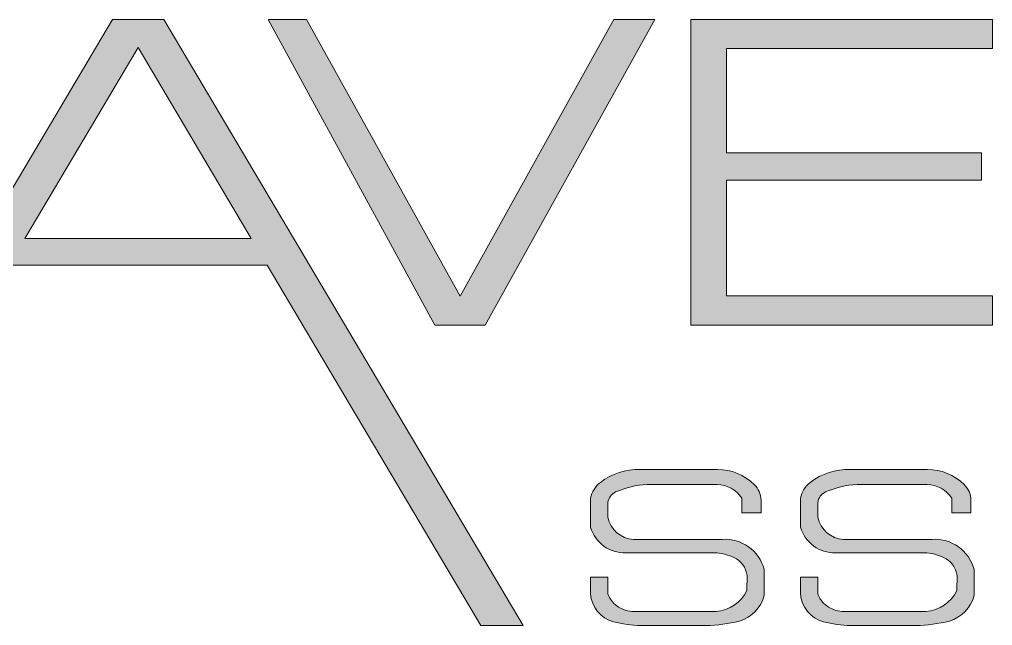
# Model space of a CAD drawing. Header units: millimetres. Extents: x 1112055 to 3390982, y -148532 to 766891.
# Drawn here: x 2225765 to 2227399, y -97047 to -96030 of the extents above; entities that cross this region are included whole.
import ezdxf

# ---------------------------------------------------------------- set-up
doc = ezdxf.new("R2010")
doc.units = ezdxf.units.MM
doc.layers.add('P_TITLE BLOCK TEXT', color=7, linetype='Continuous', lineweight=9)

msp = doc.modelspace()

# ---------------------------------------------------------------- hatches: boundary and pattern name
at = {"layer": 'P_TITLE BLOCK TEXT'}
h = msp.add_hatch(color=7, dxfattribs=at)
h.paths.add_polyline_path([(2226007.39515215, -96030.47830891793), (2225921.1968723, -96030.47830891793), (2225317.938549099, -97047.07825511877), (2225389.066505266, -97047.07825511877), (2225747.745857977, -96442.6383383219), (2226180.846166473, -96442.6383383219), (2226539.525519184, -97047.07825511877), (2226610.653475352, -97047.07825511877)])
h.paths.add_polyline_path([(2225964.29601222, -96077.71195988156), (2226154.330561968, -96397.95472423264), (2225774.261462483, -96397.95472423264)], flags=16)
for points in [[(2226831.733449291, -96030.47830891793), (2226762.658355599, -96030.47830891793), (2226504.765394086, -96494.53829506433), (2226246.872432583, -96030.47830891793), (2226182.936027758, -96030.47830891793), (2226462.639720703, -96543.03185433496), (2226546.891067468, -96543.03185433496)], [(2227398.5813075, -96030.47830891793), (2226892.061808412, -96030.47830891793), (2226892.061808412, -96543.03185433496), (2227398.5813075, -96543.03185433496), (2227398.5813075, -96493.80879409434), (2226952.096040206, -96493.80879409434), (2226952.096040206, -96300.16668915187), (2227379.81029188, -96300.16668915187), (2227379.81029188, -96254.25228269989), (2226952.096040206, -96254.25228269989), (2226952.096040206, -96079.13537734709), (2227398.5813075, -96079.13537734709)]]:
    msp.add_hatch(color=7, dxfattribs=at).paths.add_polyline_path(points)
h = msp.add_hatch(color=7, dxfattribs=at)
edge = h.paths.add_edge_path()
edge.add_line((2226977.718946687, -96857.95658923077), (2226977.718946687, -96833.31388159815))
edge.add_arc((2226936.065147671, -96860.38305559402), 49.6767466077525, 33.0182632159331, 89.55826277300376)
edge.add_line((2226936.448140121, -96810.70778539203), (2226818.727002262, -96810.70778539203))
edge.add_arc((2226825.018154808, -96955.5444170149), 144.9731991140432, 92.48714741880917, 114.0429537284463)
edge.add_arc((2226774.991994307, -96843.4101384127), 22.18593115364533, 114.0429537292844, 173.3691583151346)
edge.add_line((2226752.954470339, -96840.84828777876), (2226752.954470339, -96865.56678075457))
edge.add_arc((2226798.22761766, -96856.46023266422), 46.17994246738128, 191.3730973809536, 266.9893197894191)
edge.add_line((2226795.802149885, -96902.57643580469), (2226944.960753947, -96902.57643580469))
edge.add_arc((2226949.143403951, -96971.0625856409), 68.61375430787305, 15.593509061117288, 93.49488039933618, ccw=False)
edge.add_line((2227015.231693591, -96952.61847404725), (2227015.396609047, -96996.49986839687))
edge.add_arc((2226955.942076617, -96980.94768165293), 61.45495862207041, 286.8361079589991, 345.34095802337237, ccw=False)
edge.add_arc((2226913.508262733, -96796.45763000924), 250.6556117770568, 270.9573158559808, 283.9044309720227, ccw=False)
edge.add_line((2226917.696100454, -97047.07825511877), (2226808.173201378, -97047.07825511877))
edge.add_arc((2226812.012760596, -96851.34913174677), 195.7667794839206, 255.28175512102752, 268.8761901035366, ccw=False)
edge.add_arc((2226775.353046136, -96990.90658393907), 51.47465521648608, 183.4260365921162, 255.28175512129968, ccw=False)
edge.add_line((2226723.970387728, -96993.98270890556), (2226723.970387728, -96966.23369957422))
edge.add_line((2226723.970387728, -96966.23369957818), (2226752.954470345, -96966.23369957818))
edge.add_line((2226752.954470339, -96966.23369957818), (2226752.954470339, -96993.99959083993))
edge.add_arc((2226791.697870263, -96980.95090264801), 40.88177222958942, 198.6134072765944, 234.8504137463567)
edge.add_arc((2226797.616478237, -96972.54504853566), 51.16225392332574, 234.8504137462861, 265.2644397945422)
edge.add_line((2226793.392673555, -97023.53265192566), (2226934.532150813, -97023.53265192566))
edge.add_arc((2226929.464643242, -96960.00420201637), 63.73024071505371, 274.5606862053141, 333.2673842338191)
edge.add_line((2226986.383106977, -96988.67181557263), (2226986.706467879, -96963.48362625585))
edge.add_arc((2226947.121257494, -96969.0808563813), 39.97896779657704, 8.048099003379669, 64.75619501784139)
edge.add_arc((2226927.391780576, -97010.92505936892), 86.24115088044469, 64.75619501791387, 84.2704522637885)
edge.add_line((2226936.00148407, -96925.11475048886), (2226782.877626296, -96925.11475048886))
edge.add_arc((2226780.754675223, -96866.10157691033), 59.0513469483006, 195.9277156248736, 272.06028075524017, ccw=False)
edge.add_line((2226723.970387728, -96882.30670788707), (2226723.970387728, -96833.69280832281))
edge.add_arc((2226766.740047471, -96841.47938486512), 43.47268762325828, 127.4257817440348, 169.6818301059241, ccw=False)
edge.add_arc((2226804.035113599, -96890.21384208274), 104.8401812840583, 88.35670740954549, 127.4257817452503, ccw=False)
edge.add_line((2226807.041608596, -96785.41677819364), (2226936.92253902, -96785.41677819364))
edge.add_arc((2226937.416633348, -96872.38564586392), 86.97027120211023, 45.300427081094824, 90.32550976604767, ccw=False)
edge.add_arc((2226971.540792975, -96837.9017405569), 38.4563763303267, 1.8933564716072055, 45.30042708088439, ccw=False)
edge.add_line((2227009.976174194, -96836.6311691658), (2227009.976174194, -96857.95658923252))
edge.add_line((2227009.976174194, -96857.95658923077), (2226977.718946693, -96857.95658923077))
h = msp.add_hatch(color=7, dxfattribs=at)
edge = h.paths.add_edge_path()
edge.add_line((2227330.07400695, -96857.95658923077), (2227330.07400695, -96833.31388159815))
edge.add_arc((2227288.420207934, -96860.38305559402), 49.6767466077525, 33.0182632159331, 89.55826277300376)
edge.add_line((2227288.803200382, -96810.70778539203), (2227171.082062524, -96810.70778539203))
edge.add_arc((2227177.373215082, -96955.5444170149), 144.9731991140432, 92.48714741880917, 114.0429537284463)
edge.add_arc((2227127.347054569, -96843.4101384127), 22.18593115364533, 114.0429537292844, 173.3691583151346)
edge.add_line((2227105.309530613, -96840.84828777876), (2227105.309530613, -96865.56678075457))
edge.add_arc((2227150.582677922, -96856.46023266422), 46.17994246738128, 191.3730973809536, 266.9893197894191)
edge.add_line((2227148.157210159, -96902.57643580469), (2227297.31581422, -96902.57643580469))
edge.add_arc((2227301.498464225, -96971.0625856409), 68.61375430787305, 15.593509061117288, 93.49488039933618, ccw=False)
edge.add_line((2227367.586753866, -96952.61847404725), (2227367.751669322, -96996.49986839687))
edge.add_arc((2227308.297136892, -96980.94768165293), 61.45495862207041, 286.8361079589991, 345.34095802337237, ccw=False)
edge.add_arc((2227265.863322995, -96796.45763000924), 250.6556117770568, 270.9573158559808, 283.9044309720227, ccw=False)
edge.add_line((2227270.051160716, -97047.07825511877), (2227160.52826164, -97047.07825511877))
edge.add_arc((2227164.367820858, -96851.34913174677), 195.7667794839206, 255.28175512102752, 268.8761901035366, ccw=False)
edge.add_arc((2227127.708106398, -96990.90658393907), 51.47465521648608, 183.4260365921162, 255.28175512129968, ccw=False)
edge.add_line((2227076.32544799, -96993.98270890556), (2227076.32544799, -96966.23369957422))
edge.add_line((2227076.32544799, -96966.23369957818), (2227105.309530607, -96966.23369957818))
edge.add_line((2227105.309530613, -96966.23369957818), (2227105.309530613, -96993.99959083993))
edge.add_arc((2227144.052930525, -96980.95090264801), 40.88177222958942, 198.6134072765944, 234.8504137463567)
edge.add_arc((2227149.971538499, -96972.54504853566), 51.16225392332574, 234.8504137462861, 265.2644397945422)
edge.add_line((2227145.747733818, -97023.53265192566), (2227286.887211076, -97023.53265192566))
edge.add_arc((2227281.819703505, -96960.00420201637), 63.73024071505371, 274.5606862053141, 333.2673842338191)
edge.add_line((2227338.73816724, -96988.67181557263), (2227339.061528141, -96963.48362625585))
edge.add_arc((2227299.476317756, -96969.0808563813), 39.97896779657704, 8.048099003379669, 64.75619501784139)
edge.add_arc((2227279.746840838, -97010.92505936892), 86.24115088044469, 64.75619501791387, 84.2704522637885)
edge.add_line((2227288.356544332, -96925.11475048886), (2227135.232686558, -96925.11475048886))
edge.add_arc((2227133.109735486, -96866.10157691033), 59.0513469483006, 195.9277156248736, 272.06028075524017, ccw=False)
edge.add_line((2227076.32544799, -96882.30670788707), (2227076.32544799, -96833.69280832281))
edge.add_arc((2227119.095107734, -96841.47938486512), 43.47268762325828, 127.4257817440348, 169.6818301059241, ccw=False)
edge.add_arc((2227156.39017386, -96890.21384208274), 104.8401812840583, 88.35670740954549, 127.4257817452503, ccw=False)
edge.add_line((2227159.396668858, -96785.41677819364), (2227289.277599283, -96785.41677819364))
edge.add_arc((2227289.771693623, -96872.38564586392), 86.97027120211023, 45.300427081094824, 90.32550976604767, ccw=False)
edge.add_arc((2227323.895853249, -96837.9017405569), 38.4563763303267, 1.8933564715844113, 45.30042708088439, ccw=False)
edge.add_line((2227362.331234457, -96836.6311691658), (2227362.331234457, -96857.95658923252))
edge.add_line((2227362.331234457, -96857.95658923077), (2227330.074006956, -96857.95658923077))

# ---------------------------------------------------------------- linework, layer by layer
at = {"layer": 'P_TITLE BLOCK TEXT', "color": 7}
for points in [[(2225921.1968723, -96030.47830891944), (2225317.938549099, -97047.07825512064)], [(2226007.39515215, -96030.47830891944), (2226610.653475352, -97047.07825512064)], [(2226182.936027758, -96030.47830891944), (2226246.872432583, -96030.47830891944)], [(2226546.891067468, -96543.03185433694), (2226462.639720703, -96543.03185433694), (2226182.936027758, -96030.47830891944)], [(2226504.765394086, -96494.53829506619), (2226246.872432583, -96030.47830891944)], [(2226504.765394086, -96494.53829506619), (2226762.658355599, -96030.47830891944)], [(2226546.891067468, -96543.03185433694), (2226831.733449291, -96030.47830891944)], [(2226762.658355599, -96030.47830891944), (2226831.733449291, -96030.47830891944)], [(2226892.061808412, -96030.47830891944), (2227398.5813075, -96030.47830891944)], [(2226892.061808412, -96030.47830891944), (2226892.061808412, -96543.03185433694)], [(2227398.5813075, -96030.47830891944), (2227398.5813075, -96079.13537734872)], [(2226952.096040206, -96079.13537734872), (2226952.096040206, -96254.25228270175)], [(2226952.096040206, -96079.13537734872), (2227398.5813075, -96079.13537734872)], [(2226952.096040206, -96254.25228270175), (2227379.81029188, -96254.25228270175)], [(2227379.81029188, -96254.25228270175), (2227379.81029188, -96300.16668915373)], [(2226952.096040206, -96300.16668915373), (2226952.096040206, -96493.8087940962)], [(2226952.096040206, -96300.16668915373), (2227379.81029188, -96300.16668915373)], [(2226180.846166473, -96442.63833832354), (2226539.525519184, -97047.07825512064)], [(2226952.096040206, -96493.8087940962), (2227398.5813075, -96493.8087940962)], [(2227398.5813075, -96493.8087940962), (2227398.5813075, -96543.03185433694)], [(2226462.639720703, -96543.03185433694), (2226546.891067468, -96543.03185433694)], [(2226892.061808412, -96543.03185433694), (2227398.5813075, -96543.03185433694)], [(2226539.525519184, -97047.07825512064), (2226610.653475352, -97047.07825512064)]]:
    msp.add_lwpolyline(points, dxfattribs=at)
at = {"layer": 'P_TITLE BLOCK TEXT'}
for points in [[(2225921.1968723, -96030.47830891944), (2226007.39515215, -96030.47830891944)], [(2225964.29601222, -96077.71195988331), (2225774.261462483, -96397.9547242345)], [(2225964.29601222, -96077.71195988331), (2226154.330561968, -96397.9547242345)], [(2225774.261462483, -96397.9547242345), (2226154.330561968, -96397.9547242345)], [(2225747.745857977, -96442.63833832354), (2226180.846166473, -96442.63833832354)]]:
    msp.add_lwpolyline(points, dxfattribs=at)
at = {"layer": 'P_TITLE BLOCK TEXT', "color": 7}
for points in [[(2226977.718946687, -96857.95658923287), (2226977.718946687, -96833.31388160933, 0.2518321425504549), (2226936.448140121, -96810.70778539378), (2226818.727002263, -96810.70778539378, 0.0943332803251045), (2226765.952971195, -96823.14905250023, 0.2648005950274), (2226752.954470339, -96840.84828778039), (2226752.954470339, -96865.56678075794, 0.342455608626355), (2226795.802149885, -96902.57643580655), (2226944.960753947, -96902.57643580655, -0.3536343318604639), (2227015.231693591, -96952.618474049), (2227015.396609052, -96996.49986840304, -0.2609690833415413), (2226973.741586321, -97039.7685061367, -0.0565526202682377), (2226917.696100454, -97047.07825512064), (2226808.173201384, -97047.07825512064, -0.0593865794242292), (2226762.27508937, -97040.69219607927, -0.324223828793496), (2226723.970387728, -96993.98270890754), (2226723.970387728, -96966.23369958063), (2226752.954470339, -96966.23369958063), (2226752.954470339, -96993.99959084633, 0.1594446921200951), (2226768.161698486, -97014.37795635042, 0.1334907776809275), (2226793.392673555, -97023.53265192776), (2226934.532150815, -97023.53265192776, 0.2619100095917326), (2226986.383106977, -96988.6718155746), (2226986.706467878, -96963.48362625981, 0.2526122615055632), (2226964.171125649, -96932.91982954749, 0.085353380822099), (2226936.00148407, -96925.1147504905), (2226782.877626295, -96925.1147504905, -0.3449747456290864), (2226723.970387728, -96882.30670788881), (2226723.970387728, -96833.69280831944, -0.1864948836794344), (2226740.32024991, -96806.95593101121, -0.172141735516322), (2226807.041608596, -96785.41677819574), (2226936.922539019, -96785.41677819574, -0.1990261439851543), (2226998.590600629, -96810.56676686447, -0.1916967583265429), (2227009.976174194, -96836.63116916755), (2227009.976174194, -96857.95658923287)], [(2227330.07400695, -96857.95658923287), (2227330.07400695, -96833.31388160933, 0.2518321425504549), (2227288.803200382, -96810.70778539378), (2227171.082062525, -96810.70778539378, 0.0943332803251045), (2227118.308031457, -96823.14905250023, 0.2648005950274), (2227105.309530613, -96840.84828778039), (2227105.309530613, -96865.56678075794, 0.342455608626355), (2227148.157210159, -96902.57643580655), (2227297.31581421, -96902.57643580655, -0.3536343318604639), (2227367.586753866, -96952.618474049), (2227367.751669314, -96996.49986840304, -0.2609690833415413), (2227326.096646583, -97039.7685061367, -0.0565526202682377), (2227270.051160716, -97047.07825512064), (2227160.528261645, -97047.07825512064, -0.0593865794242292), (2227114.630149631, -97040.69219607927, -0.324223828793496), (2227076.32544799, -96993.98270890754), (2227076.32544799, -96966.23369958063), (2227105.309530613, -96966.23369958063), (2227105.309530613, -96993.99959084633, 0.1594446921200951), (2227120.516758749, -97014.37795635042, 0.1334907776809275), (2227145.747733818, -97023.53265192776), (2227286.887211077, -97023.53265192776, 0.2619100095917326), (2227338.73816724, -96988.6718155746), (2227339.06152814, -96963.48362625981, 0.2526122615055632), (2227316.526185923, -96932.91982954749, 0.085353380822099), (2227288.356544332, -96925.1147504905), (2227135.232686557, -96925.1147504905, -0.3449747456290864), (2227076.32544799, -96882.30670788881), (2227076.32544799, -96833.69280831944, -0.1864948836794344), (2227092.675310184, -96806.95593101121, -0.172141735516322), (2227159.396668858, -96785.41677819574), (2227289.277599281, -96785.41677819574, -0.1990261439851543), (2227350.945660891, -96810.56676686447, -0.1916967583265429), (2227362.331234457, -96836.63116916755), (2227362.331234457, -96857.95658923287)]]:
    msp.add_lwpolyline(points, format="xyb", close=True, dxfattribs=at)

doc.saveas('drawing.dxf')
